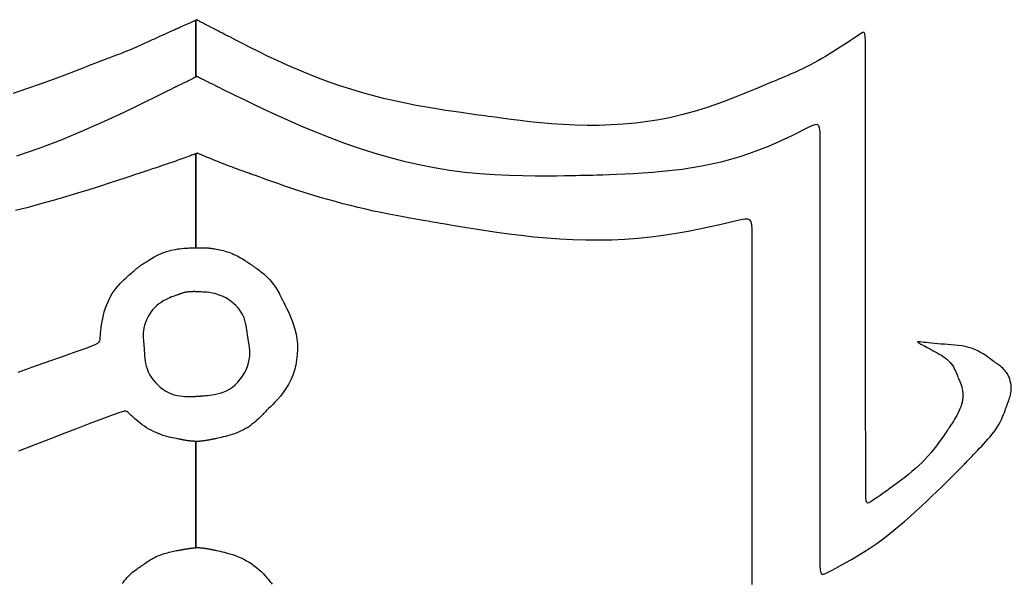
# Model space of a CAD drawing. Extents: x -29.1 to 43.7, y -24.8 to 28.6.
# Drawn here: x 17.97 to 43.73, y 0.52 to 15.16 of the extents above; entities that cross this region are included whole.
import ezdxf

# ---------------------------------------------------------------- set-up
doc = ezdxf.new("R2010")
doc.units = 0
doc.layers.add('LAYER 1', color=7, linetype='CONTINUOUS')

msp = doc.modelspace()

# ---------------------------------------------------------------- linework, layer by layer
at = {"layer": 'LAYER 1'}
for points in [[(17.894, 11.622), (18.496, 11.83), (19.067, 12.048), (19.602, 12.27), (20.092, 12.486), (20.532, 12.69), (20.914, 12.874), (21.232, 13.029), (21.482, 13.152), (21.671, 13.245), (21.809, 13.313), (21.903, 13.359), (21.963, 13.389), (21.998, 13.406), (22.016, 13.415), (22.027, 13.421), (22.039, 13.426), (22.052, 13.433), (22.068, 13.441), (22.085, 13.449), (22.104, 13.458), (22.123, 13.468), (22.144, 13.478), (22.165, 13.488), (22.186, 13.498), (22.207, 13.508), (22.228, 13.518), (22.249, 13.528), (22.27, 13.538), (22.291, 13.548), (22.312, 13.558), (22.333, 13.568), (22.353, 13.579), (22.374, 13.589), (22.394, 13.599), (22.413, 13.609), (22.432, 13.619), (22.449, 13.628), (22.464, 13.636), (22.477, 13.643), (22.488, 13.648), (22.497, 13.653), (22.503, 13.656), (22.508, 13.659), (22.511, 13.661), (22.513, 13.662), (22.515, 13.663), (22.515, 13.663), (22.516, 13.663), (22.517, 13.664), (22.517, 13.664), (22.518, 13.664), (22.519, 13.665), (22.52, 13.665), (22.521, 13.666), (22.522, 13.666), (22.524, 13.667), (22.525, 13.668), (22.526, 13.668), (22.527, 13.669), (22.528, 13.669), (22.529, 13.67), (22.53, 13.671), (22.532, 13.671), (22.533, 13.672), (22.534, 13.672), (22.535, 13.673), (22.536, 13.673), (22.537, 13.674), (22.538, 13.674), (22.539, 13.675), (22.54, 13.675), (22.541, 13.676), (22.541, 13.676), (22.542, 13.676), (22.542, 13.676), (22.542, 13.677), (22.543, 13.677), (22.543, 13.677), (22.543, 13.677), (22.543, 13.677), (22.543, 13.677), (22.543, 13.677), (22.543, 13.68), (22.543, 13.689), (22.543, 13.706), (22.543, 13.733), (22.543, 13.773), (22.543, 13.829), (22.543, 13.904), (22.543, 13.999), (22.543, 14.112), (22.543, 14.236), (22.543, 14.368), (22.543, 14.502), (22.543, 14.631), (22.543, 14.752), (22.543, 14.859), (22.543, 14.947), (22.543, 15.014), (22.543, 15.064), (22.543, 15.099), (22.543, 15.122), (22.543, 15.136), (22.543, 15.142), (22.543, 15.144), (22.543, 15.144), (22.543, 15.144), (22.543, 15.144), (22.543, 15.144), (22.542, 15.144), (22.542, 15.144), (22.542, 15.143), (22.542, 15.143), (22.541, 15.143), (22.54, 15.143), (22.54, 15.142), (22.539, 15.142), (22.538, 15.142), (22.537, 15.141), (22.536, 15.141), (22.535, 15.14), (22.533, 15.14), (22.532, 15.139), (22.531, 15.139), (22.53, 15.138), (22.529, 15.138), (22.528, 15.137), (22.527, 15.137), (22.525, 15.136), (22.524, 15.136), (22.523, 15.135), (22.522, 15.135), (22.521, 15.134), (22.52, 15.134), (22.519, 15.134), (22.518, 15.133), (22.517, 15.133), (22.516, 15.133), (22.516, 15.132), (22.515, 15.132), (22.514, 15.132), (22.513, 15.131), (22.51, 15.13), (22.506, 15.128), (22.501, 15.126), (22.494, 15.122), (22.484, 15.118), (22.472, 15.113), (22.457, 15.106), (22.441, 15.099), (22.424, 15.092), (22.405, 15.083), (22.385, 15.074), (22.364, 15.065), (22.344, 15.056), (22.323, 15.047), (22.302, 15.037), (22.281, 15.028), (22.26, 15.019), (22.239, 15.009), (22.219, 15), (22.198, 14.99), (22.177, 14.981), (22.156, 14.972), (22.136, 14.962), (22.116, 14.953), (22.096, 14.945), (22.078, 14.936), (22.062, 14.929), (22.047, 14.922), (22.034, 14.916), (22.024, 14.912), (22.015, 14.908), (22.007, 14.904), (21.998, 14.9), (21.987, 14.895), (21.972, 14.888), (21.952, 14.879), (21.926, 14.868), (21.893, 14.852), (21.851, 14.834), (21.802, 14.811), (21.746, 14.786), (21.686, 14.759), (21.621, 14.729), (21.553, 14.699), (21.484, 14.667), (21.413, 14.635), (21.342, 14.602), (21.271, 14.57), (21.2, 14.538), (21.129, 14.506), (21.058, 14.474), (20.986, 14.442), (20.915, 14.412), (20.843, 14.381), (20.771, 14.352), (20.7, 14.323), (20.63, 14.295), (20.563, 14.269), (20.5, 14.245), (20.443, 14.223), (20.391, 14.204), (20.347, 14.187), (20.311, 14.174), (20.28, 14.162), (20.247, 14.15), (20.205, 14.134), (20.149, 14.112), (20.07, 14.081), (19.963, 14.04), (19.82, 13.984), (19.636, 13.912), (19.407, 13.823), (19.138, 13.72), (18.835, 13.607), (18.503, 13.487), (18.146, 13.362), (17.77, 13.236)], [(17.927, 6.007), (18.405, 6.177), (18.825, 6.324), (19.179, 6.447), (19.459, 6.545), (19.672, 6.62), (19.826, 6.678), (19.932, 6.722), (19.999, 6.757), (20.036, 6.788), (20.052, 6.819), (20.057, 6.855), (20.061, 6.9), (20.064, 6.953), (20.07, 7.015), (20.076, 7.084), (20.085, 7.158), (20.096, 7.236), (20.109, 7.318), (20.125, 7.401), (20.144, 7.485), (20.166, 7.569), (20.192, 7.652), (20.221, 7.734), (20.254, 7.815), (20.29, 7.894), (20.33, 7.97), (20.374, 8.044), (20.422, 8.115), (20.473, 8.182), (20.526, 8.245), (20.58, 8.304), (20.633, 8.359), (20.683, 8.408), (20.731, 8.451), (20.773, 8.489), (20.808, 8.52), (20.836, 8.544), (20.858, 8.563), (20.874, 8.577), (20.885, 8.587), (20.893, 8.594), (20.899, 8.6), (20.904, 8.604), (20.909, 8.609), (20.916, 8.615), (20.923, 8.622), (20.932, 8.63), (20.941, 8.638), (20.951, 8.648), (20.962, 8.657), (20.973, 8.667), (20.985, 8.677), (20.997, 8.687), (21.009, 8.697), (21.021, 8.707), (21.033, 8.717), (21.045, 8.726), (21.058, 8.735), (21.07, 8.744), (21.083, 8.753), (21.095, 8.762), (21.108, 8.771), (21.12, 8.78), (21.132, 8.788), (21.143, 8.795), (21.154, 8.802), (21.164, 8.809), (21.172, 8.814), (21.179, 8.819), (21.185, 8.822), (21.19, 8.826), (21.195, 8.829), (21.202, 8.834), (21.211, 8.84), (21.223, 8.847), (21.238, 8.858), (21.259, 8.871), (21.285, 8.888), (21.316, 8.908), (21.351, 8.931), (21.391, 8.956), (21.435, 8.981), (21.481, 9.007), (21.53, 9.033), (21.58, 9.058), (21.632, 9.081), (21.685, 9.103), (21.739, 9.123), (21.793, 9.14), (21.849, 9.157), (21.904, 9.171), (21.96, 9.183), (22.017, 9.194), (22.073, 9.203), (22.129, 9.211), (22.184, 9.217), (22.237, 9.222), (22.287, 9.226), (22.334, 9.228), (22.376, 9.231), (22.412, 9.232), (22.443, 9.233), (22.466, 9.234), (22.484, 9.235), (22.497, 9.235), (22.506, 9.235), (22.511, 9.236), (22.514, 9.236), (22.515, 9.236), (22.516, 9.236), (22.517, 9.236), (22.517, 9.236), (22.518, 9.236), (22.519, 9.236), (22.52, 9.236), (22.521, 9.236), (22.522, 9.236), (22.524, 9.236), (22.525, 9.236), (22.526, 9.236), (22.527, 9.236), (22.528, 9.236), (22.529, 9.236), (22.531, 9.236), (22.532, 9.236), (22.533, 9.236), (22.534, 9.236), (22.535, 9.236), (22.536, 9.236), (22.537, 9.235), (22.538, 9.235), (22.539, 9.235), (22.54, 9.235), (22.541, 9.235), (22.541, 9.235), (22.542, 9.235), (22.542, 9.235), (22.542, 9.235), (22.543, 9.235), (22.543, 9.235), (22.543, 9.235), (22.543, 9.235), (22.543, 9.235), (22.543, 9.236), (22.543, 9.242), (22.543, 9.256), (22.543, 9.284), (22.543, 9.33), (22.543, 9.398), (22.543, 9.493), (22.543, 9.619), (22.543, 9.778), (22.543, 9.967), (22.543, 10.175), (22.543, 10.394), (22.543, 10.616), (22.543, 10.832), (22.543, 11.032), (22.543, 11.209), (22.543, 11.353), (22.543, 11.464), (22.543, 11.547), (22.543, 11.604), (22.543, 11.641), (22.543, 11.663), (22.543, 11.673), (22.543, 11.676), (22.543, 11.676), (22.543, 11.676), (22.543, 11.676), (22.543, 11.676), (22.542, 11.676), (22.542, 11.676), (22.542, 11.676), (22.542, 11.676), (22.541, 11.675), (22.54, 11.675), (22.54, 11.675), (22.539, 11.675), (22.538, 11.674), (22.537, 11.674), (22.536, 11.673), (22.535, 11.673), (22.533, 11.672), (22.532, 11.672), (22.531, 11.672), (22.53, 11.671), (22.529, 11.671), (22.528, 11.67), (22.527, 11.67), (22.525, 11.67), (22.524, 11.669), (22.523, 11.669), (22.522, 11.668), (22.521, 11.668), (22.52, 11.668), (22.519, 11.667), (22.518, 11.667), (22.517, 11.667), (22.516, 11.666), (22.516, 11.666), (22.515, 11.666), (22.513, 11.665), (22.509, 11.664), (22.503, 11.662), (22.493, 11.658), (22.479, 11.653), (22.46, 11.646), (22.435, 11.637), (22.404, 11.626), (22.368, 11.612), (22.327, 11.597), (22.282, 11.581), (22.233, 11.564), (22.183, 11.546), (22.13, 11.527), (22.077, 11.508), (22.024, 11.489), (21.971, 11.47), (21.917, 11.452), (21.864, 11.433), (21.81, 11.415), (21.757, 11.396), (21.703, 11.378), (21.65, 11.36), (21.596, 11.342), (21.543, 11.324), (21.492, 11.307), (21.442, 11.291), (21.396, 11.275), (21.353, 11.261), (21.315, 11.248), (21.283, 11.238), (21.256, 11.229), (21.233, 11.221), (21.207, 11.213), (21.174, 11.202), (21.129, 11.187), (21.064, 11.166), (20.976, 11.136), (20.857, 11.097), (20.704, 11.047), (20.513, 10.984), (20.29, 10.911), (20.038, 10.83), (19.762, 10.743), (19.467, 10.652), (19.158, 10.558), (18.838, 10.465), (18.512, 10.373), (18.185, 10.284), (17.856, 10.2)], [(37.001, 0.483), (37.001, 0.546), (37.001, 0.609), (37.001, 0.672), (37.001, 0.734), (37.001, 0.794), (37.001, 0.851), (37.001, 0.904), (37.001, 0.953), (37.001, 0.996), (37.002, 1.032), (37.002, 1.062), (37.002, 1.089), (37.002, 1.12), (37.002, 1.162), (37.002, 1.221), (37.002, 1.303), (37.002, 1.415), (37.002, 1.563), (37.002, 1.753), (37.002, 1.984), (37.003, 2.249), (37.003, 2.545), (37.003, 2.865), (37.003, 3.204), (37.003, 3.556), (37.004, 3.917), (37.004, 4.28), (37.004, 4.643), (37.004, 5.007), (37.004, 5.37), (37.004, 5.733), (37.004, 6.096), (37.004, 6.46), (37.004, 6.823), (37.004, 7.186), (37.004, 7.547), (37.004, 7.901), (37.005, 8.242), (37.005, 8.565), (37.005, 8.865), (37.005, 9.135), (37.005, 9.371), (37.005, 9.567), (37.004, 9.72), (36.997, 9.834), (36.979, 9.912), (36.946, 9.96), (36.892, 9.981), (36.814, 9.979), (36.705, 9.959), (36.56, 9.925), (36.378, 9.882), (36.16, 9.831), (35.911, 9.775), (35.636, 9.717), (35.34, 9.659), (35.027, 9.603), (34.702, 9.552), (34.37, 9.509), (34.034, 9.475), (33.697, 9.45), (33.359, 9.435), (33.021, 9.429), (32.682, 9.432), (32.343, 9.442), (32.004, 9.459), (31.667, 9.483), (31.331, 9.514), (30.999, 9.55), (30.677, 9.59), (30.369, 9.631), (30.08, 9.674), (29.814, 9.715), (29.577, 9.753), (29.373, 9.787), (29.206, 9.815), (29.076, 9.836), (28.975, 9.853), (28.894, 9.867), (28.826, 9.879), (28.763, 9.889), (28.697, 9.901), (28.62, 9.914), (28.524, 9.931), (28.405, 9.951), (28.265, 9.976), (28.108, 10.004), (27.936, 10.036), (27.753, 10.071), (27.561, 10.108), (27.364, 10.148), (27.164, 10.19), (26.965, 10.235), (26.766, 10.281), (26.567, 10.33), (26.369, 10.38), (26.171, 10.433), (25.974, 10.488), (25.778, 10.544), (25.582, 10.603), (25.388, 10.664), (25.197, 10.726), (25.012, 10.787), (24.836, 10.847), (24.672, 10.904), (24.522, 10.956), (24.39, 11.003), (24.277, 11.043), (24.187, 11.075), (24.118, 11.1), (24.066, 11.119), (24.026, 11.133), (23.996, 11.144), (23.972, 11.152), (23.95, 11.16), (23.925, 11.169), (23.896, 11.18), (23.859, 11.193), (23.818, 11.208), (23.771, 11.225), (23.72, 11.243), (23.666, 11.262), (23.611, 11.283), (23.553, 11.304), (23.496, 11.325), (23.438, 11.347), (23.381, 11.369), (23.323, 11.391), (23.266, 11.413), (23.208, 11.435), (23.151, 11.458), (23.094, 11.481), (23.037, 11.504), (22.98, 11.527), (22.924, 11.55), (22.871, 11.572), (22.82, 11.593), (22.773, 11.613), (22.73, 11.631), (22.693, 11.647), (22.662, 11.66), (22.637, 11.67), (22.618, 11.678), (22.605, 11.684), (22.596, 11.688), (22.59, 11.69), (22.587, 11.691), (22.586, 11.691), (22.585, 11.691), (22.585, 11.691), (22.584, 11.691), (22.584, 11.691), (22.583, 11.691), (22.582, 11.69), (22.582, 11.69), (22.581, 11.69), (22.58, 11.69), (22.579, 11.689), (22.579, 11.689), (22.578, 11.689), (22.577, 11.688), (22.576, 11.688), (22.575, 11.688), (22.575, 11.687), (22.574, 11.687), (22.573, 11.687), (22.572, 11.686), (22.572, 11.686), (22.571, 11.686), (22.57, 11.686), (22.569, 11.685), (22.569, 11.685), (22.568, 11.685), (22.568, 11.685), (22.568, 11.685), (22.567, 11.685), (22.567, 11.685), (22.567, 11.684), (22.567, 11.684), (22.566, 11.684), (22.566, 11.684), (22.566, 11.684), (22.565, 11.684), (22.564, 11.684), (22.564, 11.683), (22.563, 11.683), (22.562, 11.683), (22.561, 11.682), (22.56, 11.682), (22.559, 11.682), (22.558, 11.681), (22.557, 11.681), (22.556, 11.681), (22.555, 11.68), (22.554, 11.68), (22.553, 11.68), (22.552, 11.679), (22.551, 11.679), (22.55, 11.679), (22.549, 11.678), (22.548, 11.678), (22.547, 11.678), (22.546, 11.677), (22.545, 11.677), (22.545, 11.677), (22.544, 11.677), (22.544, 11.676), (22.543, 11.676), (22.543, 11.676), (22.543, 11.676), (22.543, 11.676), (22.543, 11.676), (22.543, 11.676), (22.543, 11.676), (22.543, 11.676), (22.543, 11.674), (22.543, 11.664), (22.543, 11.644), (22.543, 11.608), (22.543, 11.552), (22.543, 11.471), (22.543, 11.361), (22.543, 11.218), (22.543, 11.041), (22.543, 10.84), (22.543, 10.624), (22.543, 10.4), (22.543, 10.179), (22.543, 9.969), (22.543, 9.78), (22.543, 9.619), (22.543, 9.492), (22.543, 9.397), (22.543, 9.329), (22.543, 9.283), (22.543, 9.256), (22.543, 9.241), (22.543, 9.236), (22.543, 9.235), (22.543, 9.235), (22.543, 9.235), (22.543, 9.235), (22.543, 9.235), (22.543, 9.235), (22.543, 9.235), (22.544, 9.235), (22.544, 9.235), (22.544, 9.235), (22.545, 9.235), (22.546, 9.235), (22.546, 9.235), (22.547, 9.235), (22.548, 9.235), (22.549, 9.235), (22.55, 9.235), (22.551, 9.235), (22.552, 9.235), (22.553, 9.235), (22.554, 9.235), (22.555, 9.234), (22.556, 9.234), (22.557, 9.234), (22.558, 9.234), (22.559, 9.234), (22.56, 9.234), (22.561, 9.234), (22.562, 9.234), (22.563, 9.234), (22.564, 9.234), (22.565, 9.234), (22.565, 9.234), (22.566, 9.234), (22.566, 9.234), (22.567, 9.234), (22.568, 9.234), (22.57, 9.234), (22.572, 9.234), (22.576, 9.235), (22.58, 9.235), (22.587, 9.235), (22.595, 9.235), (22.604, 9.235), (22.615, 9.235), (22.627, 9.236), (22.639, 9.236), (22.652, 9.236), (22.666, 9.237), (22.68, 9.237), (22.694, 9.237), (22.708, 9.237), (22.722, 9.237), (22.736, 9.237), (22.75, 9.237), (22.764, 9.237), (22.778, 9.236), (22.791, 9.236), (22.805, 9.235), (22.819, 9.234), (22.832, 9.233), (22.845, 9.232), (22.857, 9.231), (22.868, 9.23), (22.878, 9.229), (22.886, 9.228), (22.893, 9.228), (22.898, 9.227), (22.904, 9.226), (22.91, 9.226), (22.918, 9.224), (22.928, 9.223), (22.942, 9.221), (22.96, 9.218), (22.983, 9.214), (23.012, 9.21), (23.046, 9.205), (23.083, 9.198), (23.124, 9.19), (23.168, 9.182), (23.213, 9.172), (23.26, 9.16), (23.306, 9.147), (23.353, 9.133), (23.399, 9.118), (23.445, 9.101), (23.49, 9.083), (23.535, 9.064), (23.579, 9.043), (23.622, 9.022), (23.665, 8.999), (23.707, 8.976), (23.748, 8.952), (23.787, 8.928), (23.823, 8.904), (23.857, 8.882), (23.888, 8.861), (23.915, 8.843), (23.937, 8.827), (23.955, 8.815), (23.969, 8.805), (23.981, 8.797), (23.992, 8.79), (24.002, 8.782), (24.014, 8.774), (24.028, 8.764), (24.046, 8.752), (24.069, 8.736), (24.096, 8.717), (24.127, 8.695), (24.162, 8.67), (24.199, 8.642), (24.238, 8.612), (24.277, 8.58), (24.317, 8.546), (24.357, 8.511), (24.395, 8.475), (24.432, 8.438), (24.469, 8.399), (24.504, 8.359), (24.538, 8.318), (24.57, 8.276), (24.601, 8.233), (24.63, 8.189), (24.658, 8.145), (24.684, 8.101), (24.708, 8.057), (24.73, 8.016), (24.749, 7.977), (24.766, 7.942), (24.781, 7.911), (24.793, 7.886), (24.803, 7.865), (24.811, 7.847), (24.82, 7.83), (24.829, 7.811), (24.84, 7.788), (24.855, 7.758), (24.875, 7.719), (24.9, 7.668), (24.932, 7.604), (24.969, 7.527), (25.008, 7.439), (25.048, 7.34), (25.087, 7.232), (25.122, 7.116), (25.152, 6.994), (25.174, 6.866), (25.186, 6.733), (25.189, 6.598), (25.182, 6.461), (25.165, 6.324), (25.14, 6.188), (25.105, 6.054), (25.062, 5.925), (25.011, 5.801), (24.951, 5.684), (24.885, 5.574), (24.814, 5.473), (24.742, 5.379), (24.67, 5.295), (24.602, 5.22), (24.538, 5.155), (24.482, 5.1), (24.437, 5.055), (24.401, 5.021), (24.373, 4.994), (24.352, 4.973), (24.335, 4.956), (24.319, 4.94), (24.304, 4.925), (24.287, 4.907), (24.266, 4.885), (24.24, 4.858), (24.208, 4.826), (24.173, 4.792), (24.134, 4.755), (24.091, 4.716), (24.045, 4.677), (23.996, 4.639), (23.946, 4.602), (23.893, 4.567), (23.839, 4.535), (23.784, 4.505), (23.727, 4.477), (23.67, 4.451), (23.611, 4.426), (23.552, 4.404), (23.492, 4.384), (23.432, 4.365), (23.372, 4.348), (23.314, 4.333), (23.259, 4.319), (23.207, 4.307), (23.16, 4.296), (23.117, 4.287), (23.082, 4.28), (23.053, 4.274), (23.031, 4.269), (23.015, 4.266), (23.002, 4.264), (22.993, 4.262), (22.986, 4.26), (22.979, 4.259), (22.972, 4.257), (22.963, 4.255), (22.953, 4.253), (22.94, 4.251), (22.927, 4.248), (22.912, 4.245), (22.896, 4.242), (22.88, 4.239), (22.863, 4.236), (22.846, 4.233), (22.829, 4.23), (22.812, 4.227), (22.795, 4.224), (22.778, 4.222), (22.761, 4.219), (22.744, 4.217), (22.727, 4.215), (22.71, 4.212), (22.693, 4.211), (22.676, 4.209), (22.66, 4.207), (22.645, 4.206), (22.631, 4.204), (22.618, 4.203), (22.607, 4.202), (22.598, 4.201), (22.59, 4.201), (22.585, 4.2), (22.581, 4.2), (22.578, 4.2), (22.577, 4.2), (22.576, 4.2), (22.575, 4.2), (22.575, 4.2), (22.575, 4.2), (22.575, 4.2), (22.574, 4.2), (22.574, 4.2), (22.574, 4.2), (22.573, 4.2), (22.573, 4.2), (22.573, 4.2), (22.572, 4.2), (22.572, 4.2), (22.572, 4.2), (22.571, 4.2), (22.571, 4.2), (22.571, 4.2), (22.57, 4.2), (22.57, 4.2), (22.57, 4.2), (22.569, 4.2), (22.569, 4.2), (22.569, 4.2), (22.568, 4.2), (22.568, 4.2), (22.568, 4.2), (22.568, 4.2), (22.567, 4.2), (22.567, 4.2), (22.567, 4.2), (22.567, 4.2), (22.567, 4.2), (22.567, 4.2), (22.566, 4.2), (22.566, 4.2), (22.566, 4.2), (22.565, 4.2), (22.564, 4.2), (22.564, 4.2), (22.563, 4.201), (22.562, 4.201), (22.561, 4.201), (22.56, 4.201), (22.559, 4.201), (22.558, 4.201), (22.557, 4.201), (22.556, 4.201), (22.555, 4.201), (22.554, 4.201), (22.553, 4.201), (22.552, 4.201), (22.551, 4.201), (22.55, 4.202), (22.549, 4.202), (22.548, 4.202), (22.547, 4.202), (22.546, 4.202), (22.545, 4.202), (22.545, 4.202), (22.544, 4.202), (22.544, 4.202), (22.543, 4.202), (22.543, 4.202), (22.543, 4.202), (22.543, 4.202), (22.543, 4.202), (22.543, 4.202), (22.543, 4.202), (22.543, 4.202), (22.543, 4.199), (22.543, 4.189), (22.543, 4.165), (22.543, 4.124), (22.543, 4.059), (22.543, 3.967), (22.543, 3.842), (22.543, 3.678), (22.543, 3.478), (22.543, 3.25), (22.543, 3.005), (22.543, 2.753), (22.543, 2.503), (22.543, 2.266), (22.543, 2.052), (22.543, 1.872), (22.543, 1.73), (22.543, 1.624), (22.543, 1.547), (22.543, 1.496), (22.543, 1.465), (22.543, 1.45), (22.543, 1.444), (22.543, 1.443), (22.543, 1.443), (22.543, 1.443), (22.543, 1.443), (22.543, 1.443), (22.543, 1.443), (22.543, 1.443), (22.544, 1.443), (22.544, 1.443), (22.544, 1.443), (22.545, 1.443), (22.546, 1.444), (22.547, 1.444), (22.547, 1.444), (22.548, 1.444), (22.549, 1.444), (22.55, 1.444), (22.551, 1.444), (22.552, 1.444), (22.553, 1.445), (22.554, 1.445), (22.555, 1.445), (22.556, 1.445), (22.557, 1.445), (22.558, 1.445), (22.559, 1.445), (22.56, 1.445), (22.561, 1.445), (22.562, 1.446), (22.563, 1.446), (22.564, 1.446), (22.565, 1.446), (22.565, 1.446), (22.566, 1.446), (22.566, 1.446), (22.567, 1.446), (22.567, 1.446), (22.567, 1.446), (22.567, 1.446), (22.567, 1.446), (22.567, 1.446), (22.568, 1.446), (22.568, 1.446), (22.568, 1.446), (22.568, 1.446), (22.569, 1.446), (22.569, 1.446), (22.569, 1.446), (22.57, 1.447), (22.57, 1.447), (22.57, 1.447), (22.571, 1.447), (22.571, 1.447), (22.571, 1.447), (22.572, 1.447), (22.572, 1.447), (22.573, 1.447), (22.573, 1.447), (22.573, 1.447), (22.574, 1.447), (22.574, 1.447), (22.575, 1.447), (22.575, 1.447), (22.575, 1.447), (22.576, 1.447), (22.576, 1.447), (22.576, 1.447), (22.576, 1.447), (22.577, 1.447), (22.578, 1.447), (22.581, 1.447), (22.584, 1.447), (22.589, 1.446), (22.595, 1.446), (22.604, 1.446), (22.614, 1.445), (22.626, 1.444), (22.64, 1.443), (22.655, 1.442), (22.671, 1.441), (22.687, 1.44), (22.704, 1.438), (22.721, 1.436), (22.738, 1.434), (22.755, 1.432), (22.772, 1.43), (22.789, 1.427), (22.806, 1.424), (22.823, 1.422), (22.839, 1.419), (22.856, 1.416), (22.873, 1.412), (22.89, 1.409), (22.905, 1.406), (22.921, 1.403), (22.935, 1.4), (22.948, 1.398), (22.959, 1.395), (22.968, 1.393), (22.976, 1.392), (22.983, 1.39), (22.991, 1.389), (23, 1.387), (23.013, 1.384), (23.031, 1.38), (23.055, 1.375), (23.086, 1.369), (23.127, 1.36), (23.176, 1.35), (23.232, 1.337), (23.294, 1.322), (23.36, 1.304), (23.43, 1.284), (23.502, 1.262), (23.576, 1.236), (23.649, 1.207), (23.721, 1.176), (23.792, 1.141), (23.862, 1.104), (23.93, 1.063), (23.997, 1.02), (24.061, 0.974), (24.123, 0.926), (24.183, 0.875), (24.24, 0.822), (24.294, 0.768), (24.344, 0.714), (24.391, 0.662), (24.432, 0.613), (24.469, 0.568), (24.501, 0.529), (24.527, 0.496)], [(20.632, 0.508), (20.662, 0.549), (20.693, 0.588), (20.725, 0.627), (20.757, 0.665), (20.791, 0.702), (20.826, 0.737), (20.862, 0.771), (20.899, 0.803), (20.936, 0.833), (20.973, 0.861), (21.008, 0.886), (21.041, 0.908), (21.071, 0.928), (21.096, 0.945), (21.118, 0.959), (21.134, 0.97), (21.147, 0.978), (21.158, 0.985), (21.168, 0.992), (21.178, 0.999), (21.19, 1.007), (21.203, 1.017), (21.22, 1.029), (21.242, 1.044), (21.267, 1.062), (21.295, 1.082), (21.327, 1.103), (21.361, 1.125), (21.397, 1.147), (21.435, 1.168), (21.474, 1.189), (21.513, 1.209), (21.554, 1.227), (21.595, 1.243), (21.636, 1.259), (21.678, 1.273), (21.721, 1.287), (21.763, 1.299), (21.806, 1.311), (21.849, 1.322), (21.892, 1.332), (21.933, 1.342), (21.973, 1.35), (22.011, 1.358), (22.046, 1.365), (22.077, 1.371), (22.103, 1.376), (22.125, 1.38), (22.142, 1.383), (22.155, 1.386), (22.165, 1.388), (22.172, 1.389), (22.178, 1.39), (22.183, 1.391), (22.189, 1.392), (22.195, 1.393), (22.203, 1.395), (22.213, 1.396), (22.223, 1.398), (22.235, 1.401), (22.247, 1.403), (22.26, 1.405), (22.274, 1.407), (22.287, 1.41), (22.301, 1.412), (22.315, 1.414), (22.329, 1.416), (22.342, 1.418), (22.356, 1.42), (22.37, 1.422), (22.384, 1.424), (22.397, 1.426), (22.411, 1.428), (22.425, 1.429), (22.438, 1.431), (22.451, 1.432), (22.463, 1.434), (22.474, 1.435), (22.483, 1.436), (22.492, 1.437), (22.499, 1.438), (22.504, 1.438), (22.508, 1.439), (22.511, 1.439), (22.513, 1.439), (22.514, 1.439), (22.515, 1.439), (22.516, 1.439), (22.516, 1.44), (22.517, 1.44), (22.518, 1.44), (22.519, 1.44), (22.519, 1.44), (22.521, 1.44), (22.522, 1.44), (22.523, 1.441), (22.524, 1.441), (22.525, 1.441), (22.526, 1.441), (22.527, 1.441), (22.528, 1.441), (22.53, 1.441), (22.531, 1.442), (22.532, 1.442), (22.533, 1.442), (22.534, 1.442), (22.535, 1.442), (22.536, 1.442), (22.537, 1.442), (22.538, 1.443), (22.539, 1.443), (22.54, 1.443), (22.541, 1.443), (22.541, 1.443), (22.542, 1.443), (22.542, 1.443), (22.542, 1.443), (22.543, 1.443), (22.543, 1.443), (22.543, 1.443), (22.543, 1.443), (22.543, 1.443), (22.543, 1.445), (22.543, 1.452), (22.543, 1.471), (22.543, 1.506), (22.543, 1.562), (22.543, 1.643), (22.543, 1.755), (22.543, 1.903), (22.543, 2.089), (22.543, 2.305), (22.543, 2.543), (22.543, 2.791), (22.543, 3.041), (22.543, 3.282), (22.543, 3.505), (22.543, 3.699), (22.543, 3.857), (22.543, 3.977), (22.543, 4.066), (22.543, 4.128), (22.543, 4.167), (22.543, 4.19), (22.543, 4.2), (22.543, 4.202), (22.543, 4.202), (22.543, 4.202), (22.543, 4.202), (22.543, 4.202), (22.542, 4.202), (22.542, 4.202), (22.542, 4.202), (22.542, 4.203), (22.541, 4.203), (22.54, 4.203), (22.54, 4.203), (22.539, 4.203), (22.538, 4.203), (22.537, 4.203), (22.536, 4.203), (22.534, 4.203), (22.533, 4.203), (22.532, 4.203), (22.531, 4.203), (22.53, 4.204), (22.529, 4.204), (22.528, 4.204), (22.526, 4.204), (22.525, 4.204), (22.524, 4.204), (22.523, 4.204), (22.522, 4.204), (22.521, 4.204), (22.52, 4.205), (22.519, 4.205), (22.518, 4.205), (22.517, 4.205), (22.516, 4.205), (22.516, 4.205), (22.515, 4.205), (22.514, 4.205), (22.513, 4.205), (22.512, 4.205), (22.509, 4.205), (22.505, 4.206), (22.5, 4.206), (22.494, 4.206), (22.485, 4.207), (22.476, 4.207), (22.465, 4.208), (22.453, 4.209), (22.441, 4.21), (22.428, 4.211), (22.414, 4.212), (22.4, 4.213), (22.386, 4.215), (22.373, 4.216), (22.359, 4.218), (22.345, 4.22), (22.332, 4.222), (22.318, 4.224), (22.304, 4.226), (22.291, 4.228), (22.277, 4.231), (22.263, 4.233), (22.25, 4.235), (22.238, 4.238), (22.226, 4.24), (22.215, 4.242), (22.205, 4.244), (22.197, 4.245), (22.19, 4.247), (22.184, 4.248), (22.179, 4.249), (22.171, 4.25), (22.162, 4.252), (22.148, 4.255), (22.13, 4.258), (22.106, 4.263), (22.075, 4.269), (22.036, 4.276), (21.99, 4.285), (21.939, 4.296), (21.883, 4.309), (21.823, 4.324), (21.761, 4.341), (21.698, 4.36), (21.634, 4.382), (21.57, 4.406), (21.508, 4.432), (21.446, 4.461), (21.385, 4.492), (21.325, 4.525), (21.266, 4.56), (21.209, 4.597), (21.153, 4.636), (21.098, 4.677), (21.046, 4.719), (20.995, 4.76), (20.948, 4.801), (20.904, 4.841), (20.865, 4.878), (20.83, 4.911), (20.8, 4.94), (20.775, 4.964), (20.753, 4.981), (20.725, 4.99), (20.686, 4.988), (20.627, 4.975), (20.541, 4.947), (20.422, 4.904), (20.261, 4.844), (20.052, 4.765), (19.792, 4.666), (19.486, 4.55), (19.141, 4.418), (18.765, 4.273), (18.362, 4.116), (17.94, 3.95)]]:
    msp.add_lwpolyline(points, dxfattribs=at)
for points in [[(22.569, 13.69), (22.569, 13.691), (22.569, 13.691), (22.569, 13.691), (22.57, 13.691), (22.57, 13.691), (22.57, 13.691), (22.57, 13.691), (22.57, 13.691), (22.571, 13.691), (22.571, 13.691), (22.571, 13.691), (22.571, 13.692), (22.571, 13.692), (22.571, 13.692), (22.572, 13.692), (22.572, 13.692), (22.572, 13.692), (22.572, 13.692), (22.573, 13.692), (22.574, 13.691), (22.576, 13.69), (22.58, 13.688), (22.585, 13.685), (22.593, 13.681), (22.602, 13.676), (22.614, 13.67), (22.628, 13.663), (22.644, 13.655), (22.661, 13.646), (22.68, 13.636), (22.7, 13.626), (22.72, 13.616), (22.741, 13.605), (22.761, 13.595), (22.782, 13.584), (22.803, 13.574), (22.824, 13.563), (22.845, 13.553), (22.865, 13.543), (22.886, 13.532), (22.907, 13.522), (22.928, 13.512), (22.949, 13.501), (22.969, 13.491), (22.988, 13.482), (23.006, 13.473), (23.023, 13.465), (23.038, 13.457), (23.051, 13.451), (23.062, 13.445), (23.073, 13.44), (23.088, 13.433), (23.114, 13.42), (23.156, 13.399), (23.22, 13.368), (23.311, 13.323), (23.434, 13.263), (23.596, 13.183), (23.799, 13.084), (24.04, 12.967), (24.315, 12.836), (24.619, 12.695), (24.947, 12.547), (25.294, 12.395), (25.656, 12.244), (26.028, 12.097), (26.405, 11.956), (26.787, 11.824), (27.172, 11.702), (27.561, 11.589), (27.952, 11.487), (28.346, 11.397), (28.741, 11.319), (29.138, 11.254), (29.535, 11.202), (29.93, 11.163), (30.316, 11.136), (30.688, 11.119), (31.04, 11.109), (31.366, 11.105), (31.659, 11.105), (31.915, 11.107), (32.126, 11.11), (32.293, 11.113), (32.423, 11.115), (32.526, 11.117), (32.613, 11.118), (32.691, 11.12), (32.772, 11.122), (32.864, 11.124), (32.977, 11.127), (33.119, 11.131), (33.288, 11.136), (33.48, 11.143), (33.692, 11.152), (33.921, 11.164), (34.162, 11.179), (34.411, 11.198), (34.666, 11.221), (34.923, 11.248), (35.18, 11.281), (35.436, 11.319), (35.691, 11.363), (35.946, 11.414), (36.198, 11.471), (36.448, 11.536), (36.695, 11.608), (36.939, 11.689), (37.177, 11.777), (37.408, 11.869), (37.629, 11.964), (37.835, 12.057), (38.025, 12.147), (38.196, 12.23), (38.345, 12.304), (38.468, 12.367), (38.565, 12.414), (38.638, 12.441), (38.69, 12.443), (38.726, 12.414), (38.748, 12.349), (38.759, 12.243), (38.763, 12.09), (38.764, 11.886), (38.764, 11.626), (38.764, 11.314), (38.764, 10.959), (38.764, 10.565), (38.764, 10.141), (38.764, 9.694), (38.764, 9.23), (38.764, 8.757), (38.763, 8.28), (38.763, 7.803), (38.763, 7.327), (38.763, 6.85), (38.763, 6.374), (38.762, 5.897), (38.762, 5.42), (38.762, 4.944), (38.762, 4.467), (38.762, 3.994), (38.762, 3.529), (38.762, 3.081), (38.762, 2.656), (38.762, 2.262), (38.762, 1.905), (38.762, 1.591), (38.762, 1.329), (38.762, 1.123), (38.766, 0.968), (38.774, 0.859), (38.79, 0.79), (38.816, 0.756), (38.854, 0.751), (38.908, 0.769), (38.979, 0.804), (39.069, 0.852), (39.178, 0.91), (39.302, 0.978), (39.439, 1.054), (39.586, 1.138), (39.74, 1.23), (39.898, 1.327), (40.058, 1.43), (40.216, 1.538), (40.371, 1.65), (40.525, 1.766), (40.675, 1.885), (40.824, 2.007), (40.971, 2.132), (41.116, 2.259), (41.259, 2.388), (41.4, 2.518), (41.54, 2.649), (41.675, 2.778), (41.806, 2.903), (41.928, 3.023), (42.042, 3.134), (42.145, 3.236), (42.235, 3.326), (42.311, 3.402), (42.371, 3.462), (42.418, 3.508), (42.453, 3.544), (42.481, 3.572), (42.503, 3.594), (42.523, 3.615), (42.542, 3.635), (42.565, 3.659), (42.593, 3.689), (42.626, 3.725), (42.665, 3.766), (42.709, 3.812), (42.756, 3.862), (42.806, 3.915), (42.859, 3.97), (42.913, 4.027), (42.968, 4.084), (43.023, 4.142), (43.078, 4.2), (43.132, 4.259), (43.185, 4.319), (43.236, 4.38), (43.285, 4.442), (43.331, 4.506), (43.374, 4.571), (43.413, 4.639), (43.449, 4.706), (43.481, 4.773), (43.51, 4.838), (43.535, 4.899), (43.557, 4.955), (43.576, 5.005), (43.591, 5.048), (43.603, 5.082), (43.613, 5.109), (43.62, 5.129), (43.626, 5.146), (43.632, 5.161), (43.637, 5.175), (43.643, 5.191), (43.65, 5.21), (43.659, 5.233), (43.67, 5.262), (43.681, 5.295), (43.693, 5.332), (43.705, 5.373), (43.716, 5.417), (43.724, 5.464), (43.731, 5.513), (43.734, 5.563), (43.734, 5.615), (43.73, 5.667), (43.723, 5.719), (43.712, 5.77), (43.698, 5.821), (43.681, 5.869), (43.66, 5.916), (43.635, 5.96), (43.607, 6.001), (43.577, 6.039), (43.546, 6.073), (43.514, 6.104), (43.483, 6.132), (43.454, 6.156), (43.427, 6.177), (43.404, 6.194), (43.385, 6.208), (43.37, 6.219), (43.356, 6.229), (43.343, 6.239), (43.329, 6.249), (43.312, 6.262), (43.29, 6.279), (43.262, 6.3), (43.227, 6.327), (43.183, 6.36), (43.132, 6.396), (43.074, 6.436), (43.009, 6.477), (42.94, 6.517), (42.866, 6.556), (42.787, 6.591), (42.706, 6.622), (42.622, 6.647), (42.536, 6.667), (42.448, 6.683), (42.359, 6.695), (42.269, 6.705), (42.179, 6.713), (42.088, 6.72), (41.999, 6.727), (41.91, 6.734), (41.824, 6.741), (41.74, 6.749), (41.662, 6.757), (41.588, 6.764), (41.521, 6.771), (41.462, 6.777), (41.412, 6.782), (41.371, 6.787), (41.34, 6.79), (41.319, 6.791), (41.307, 6.791), (41.303, 6.788), (41.306, 6.784), (41.317, 6.776), (41.335, 6.765), (41.359, 6.751), (41.389, 6.734), (41.423, 6.715), (41.462, 6.692), (41.506, 6.668), (41.552, 6.642), (41.601, 6.615), (41.652, 6.588), (41.705, 6.56), (41.759, 6.532), (41.813, 6.503), (41.867, 6.474), (41.92, 6.443), (41.971, 6.411), (42.02, 6.377), (42.066, 6.34), (42.109, 6.301), (42.148, 6.258), (42.183, 6.213), (42.214, 6.167), (42.241, 6.121), (42.264, 6.076), (42.285, 6.034), (42.302, 5.996), (42.316, 5.963), (42.327, 5.936), (42.336, 5.914), (42.343, 5.897), (42.349, 5.882), (42.355, 5.868), (42.361, 5.853), (42.369, 5.836), (42.377, 5.815), (42.389, 5.789), (42.402, 5.756), (42.418, 5.717), (42.433, 5.673), (42.448, 5.625), (42.462, 5.573), (42.473, 5.518), (42.48, 5.461), (42.482, 5.403), (42.479, 5.343), (42.471, 5.284), (42.458, 5.224), (42.442, 5.164), (42.422, 5.105), (42.399, 5.046), (42.374, 4.989), (42.347, 4.933), (42.319, 4.879), (42.29, 4.827), (42.262, 4.778), (42.234, 4.731), (42.208, 4.689), (42.183, 4.65), (42.161, 4.616), (42.141, 4.587), (42.126, 4.564), (42.113, 4.545), (42.102, 4.528), (42.091, 4.512), (42.079, 4.494), (42.064, 4.473), (42.045, 4.445), (42.02, 4.41), (41.989, 4.364), (41.95, 4.308), (41.903, 4.242), (41.849, 4.168), (41.79, 4.088), (41.724, 4.003), (41.654, 3.916), (41.579, 3.829), (41.5, 3.742), (41.418, 3.657), (41.333, 3.575), (41.246, 3.496), (41.156, 3.419), (41.065, 3.343), (40.971, 3.269), (40.877, 3.197), (40.782, 3.126), (40.687, 3.056), (40.592, 2.988), (40.499, 2.923), (40.41, 2.86), (40.326, 2.802), (40.249, 2.749), (40.179, 2.701), (40.119, 2.66), (40.069, 2.627), (40.031, 2.604), (40.002, 2.598), (39.981, 2.615), (39.968, 2.661), (39.96, 2.743), (39.956, 2.868), (39.954, 3.04), (39.954, 3.267), (39.953, 3.552), (39.953, 3.888), (39.953, 4.269), (39.952, 4.687), (39.952, 5.136), (39.952, 5.607), (39.951, 6.094), (39.951, 6.589), (39.951, 7.086), (39.951, 7.583), (39.951, 8.08), (39.951, 8.576), (39.951, 9.073), (39.951, 9.57), (39.951, 10.067), (39.951, 10.564), (39.951, 11.06), (39.951, 11.553), (39.951, 12.033), (39.951, 12.495), (39.951, 12.931), (39.951, 13.334), (39.951, 13.696), (39.95, 14.011), (39.95, 14.27), (39.95, 14.473), (39.947, 14.623), (39.942, 14.728), (39.932, 14.794), (39.916, 14.827), (39.893, 14.834), (39.862, 14.821), (39.82, 14.794), (39.768, 14.759), (39.705, 14.717), (39.634, 14.67), (39.556, 14.618), (39.472, 14.563), (39.383, 14.505), (39.29, 14.445), (39.196, 14.385), (39.101, 14.325), (39.005, 14.266), (38.908, 14.208), (38.811, 14.151), (38.713, 14.095), (38.614, 14.041), (38.515, 13.988), (38.415, 13.936), (38.314, 13.886), (38.214, 13.838), (38.114, 13.793), (38.018, 13.75), (37.927, 13.711), (37.842, 13.675), (37.766, 13.643), (37.699, 13.615), (37.643, 13.593), (37.598, 13.574), (37.559, 13.558), (37.52, 13.542), (37.475, 13.523), (37.419, 13.5), (37.345, 13.469), (37.249, 13.428), (37.124, 13.375), (36.967, 13.309), (36.778, 13.231), (36.562, 13.144), (36.322, 13.052), (36.062, 12.958), (35.786, 12.865), (35.497, 12.776), (35.199, 12.694), (34.896, 12.622), (34.589, 12.562), (34.279, 12.513), (33.968, 12.474), (33.654, 12.445), (33.34, 12.425), (33.025, 12.415), (32.711, 12.414), (32.399, 12.421), (32.09, 12.436), (31.788, 12.456), (31.498, 12.481), (31.225, 12.509), (30.972, 12.538), (30.743, 12.567), (30.544, 12.593), (30.377, 12.616), (30.245, 12.634), (30.141, 12.648), (30.054, 12.66), (29.978, 12.671), (29.903, 12.681), (29.82, 12.693), (29.72, 12.707), (29.596, 12.724), (29.44, 12.746), (29.252, 12.773), (29.036, 12.805), (28.799, 12.843), (28.543, 12.886), (28.273, 12.935), (27.993, 12.989), (27.708, 13.05), (27.422, 13.117), (27.136, 13.19), (26.852, 13.269), (26.57, 13.354), (26.289, 13.445), (26.01, 13.541), (25.734, 13.643), (25.459, 13.751), (25.187, 13.863), (24.92, 13.98), (24.659, 14.099), (24.409, 14.217), (24.174, 14.331), (23.956, 14.439), (23.759, 14.539), (23.587, 14.628), (23.442, 14.703), (23.328, 14.762), (23.241, 14.807), (23.177, 14.84), (23.132, 14.864), (23.102, 14.879), (23.083, 14.889), (23.071, 14.896), (23.061, 14.901), (23.05, 14.906), (23.037, 14.913), (23.021, 14.921), (23.004, 14.93), (22.986, 14.94), (22.966, 14.95), (22.946, 14.96), (22.926, 14.971), (22.905, 14.981), (22.884, 14.992), (22.863, 15.002), (22.842, 15.013), (22.821, 15.024), (22.8, 15.034), (22.779, 15.045), (22.759, 15.056), (22.738, 15.067), (22.717, 15.078), (22.697, 15.089), (22.678, 15.099), (22.659, 15.109), (22.642, 15.119), (22.626, 15.127), (22.612, 15.135), (22.601, 15.141), (22.592, 15.146), (22.585, 15.15), (22.58, 15.153), (22.576, 15.155), (22.574, 15.156), (22.572, 15.157), (22.572, 15.157), (22.572, 15.157), (22.572, 15.157), (22.572, 15.157), (22.571, 15.157), (22.571, 15.157), (22.571, 15.157), (22.571, 15.157), (22.571, 15.157), (22.571, 15.157), (22.57, 15.157), (22.57, 15.156), (22.57, 15.156), (22.57, 15.156), (22.569, 15.156), (22.569, 15.156), (22.569, 15.156), (22.569, 15.156), (22.569, 15.156), (22.568, 15.156), (22.568, 15.156), (22.568, 15.156), (22.568, 15.155), (22.568, 15.155), (22.568, 15.155), (22.567, 15.155), (22.567, 15.155), (22.567, 15.155), (22.567, 15.155), (22.567, 15.155), (22.567, 15.155), (22.567, 15.155), (22.567, 15.155), (22.566, 15.155), (22.566, 15.154), (22.565, 15.154), (22.565, 15.154), (22.564, 15.154), (22.563, 15.153), (22.562, 15.153), (22.561, 15.153), (22.56, 15.152), (22.56, 15.152), (22.558, 15.151), (22.557, 15.151), (22.556, 15.15), (22.555, 15.15), (22.554, 15.15), (22.553, 15.149), (22.552, 15.149), (22.551, 15.148), (22.551, 15.148), (22.55, 15.147), (22.549, 15.147), (22.548, 15.146), (22.547, 15.146), (22.546, 15.145), (22.545, 15.145), (22.545, 15.145), (22.544, 15.145), (22.544, 15.144), (22.543, 15.144), (22.543, 15.144), (22.543, 15.144), (22.543, 15.144), (22.543, 15.144), (22.543, 15.144), (22.543, 15.144), (22.543, 15.144), (22.543, 15.142), (22.543, 15.137), (22.543, 15.126), (22.543, 15.105), (22.543, 15.073), (22.543, 15.027), (22.543, 14.964), (22.543, 14.882), (22.543, 14.78), (22.543, 14.663), (22.543, 14.535), (22.543, 14.403), (22.543, 14.271), (22.543, 14.145), (22.543, 14.029), (22.543, 13.929), (22.543, 13.849), (22.543, 13.788), (22.543, 13.743), (22.543, 13.713), (22.543, 13.693), (22.543, 13.682), (22.543, 13.678), (22.543, 13.677), (22.543, 13.677), (22.543, 13.677), (22.543, 13.677), (22.543, 13.677), (22.543, 13.677), (22.543, 13.677), (22.543, 13.677), (22.544, 13.677), (22.544, 13.678), (22.545, 13.678), (22.545, 13.678), (22.546, 13.679), (22.547, 13.679), (22.548, 13.679), (22.549, 13.68), (22.55, 13.68), (22.551, 13.681), (22.552, 13.681), (22.553, 13.682), (22.554, 13.683), (22.555, 13.683), (22.556, 13.684), (22.557, 13.684), (22.558, 13.685), (22.559, 13.685), (22.56, 13.686), (22.561, 13.686), (22.562, 13.687), (22.562, 13.687), (22.563, 13.688), (22.564, 13.688), (22.565, 13.688), (22.565, 13.689), (22.566, 13.689), (22.566, 13.689), (22.567, 13.689), (22.567, 13.689), (22.567, 13.69), (22.567, 13.69), (22.567, 13.69), (22.567, 13.69), (22.567, 13.69), (22.567, 13.69), (22.568, 13.69), (22.568, 13.69), (22.568, 13.69), (22.568, 13.69), (22.568, 13.69), (22.568, 13.69)], [(22.524, 5.373), (22.525, 5.373), (22.526, 5.373), (22.527, 5.373), (22.528, 5.373), (22.529, 5.373), (22.531, 5.374), (22.532, 5.374), (22.533, 5.374), (22.534, 5.374), (22.535, 5.374), (22.536, 5.374), (22.537, 5.374), (22.538, 5.374), (22.539, 5.374), (22.54, 5.375), (22.54, 5.375), (22.541, 5.375), (22.542, 5.375), (22.542, 5.375), (22.542, 5.375), (22.543, 5.375), (22.543, 5.375), (22.543, 5.375), (22.543, 5.375), (22.544, 5.375), (22.544, 5.375), (22.545, 5.375), (22.545, 5.375), (22.546, 5.375), (22.547, 5.375), (22.548, 5.375), (22.548, 5.375), (22.549, 5.375), (22.55, 5.376), (22.551, 5.376), (22.552, 5.376), (22.553, 5.376), (22.554, 5.376), (22.555, 5.376), (22.556, 5.376), (22.557, 5.376), (22.558, 5.376), (22.559, 5.376), (22.56, 5.376), (22.561, 5.377), (22.562, 5.377), (22.563, 5.377), (22.563, 5.377), (22.564, 5.377), (22.565, 5.377), (22.565, 5.377), (22.566, 5.377), (22.566, 5.377), (22.567, 5.377), (22.567, 5.377), (22.568, 5.377), (22.569, 5.377), (22.57, 5.377), (22.572, 5.377), (22.574, 5.377), (22.576, 5.377), (22.58, 5.377), (22.583, 5.378), (22.587, 5.378), (22.591, 5.378), (22.595, 5.378), (22.6, 5.378), (22.605, 5.378), (22.609, 5.379), (22.614, 5.379), (22.619, 5.379), (22.623, 5.379), (22.628, 5.379), (22.633, 5.379), (22.637, 5.38), (22.642, 5.38), (22.647, 5.38), (22.651, 5.381), (22.656, 5.381), (22.66, 5.382), (22.665, 5.383), (22.669, 5.383), (22.673, 5.384), (22.676, 5.384), (22.679, 5.385), (22.682, 5.385), (22.684, 5.386), (22.688, 5.386), (22.693, 5.387), (22.702, 5.387), (22.716, 5.388), (22.736, 5.39), (22.763, 5.392), (22.799, 5.395), (22.844, 5.398), (22.899, 5.403), (22.961, 5.41), (23.029, 5.421), (23.103, 5.436), (23.18, 5.457), (23.259, 5.484), (23.338, 5.52), (23.417, 5.563), (23.494, 5.616), (23.567, 5.677), (23.636, 5.746), (23.701, 5.82), (23.759, 5.899), (23.811, 5.982), (23.856, 6.067), (23.891, 6.154), (23.918, 6.241), (23.935, 6.328), (23.945, 6.412), (23.948, 6.493), (23.946, 6.57), (23.94, 6.641), (23.932, 6.706), (23.923, 6.763), (23.914, 6.812), (23.907, 6.85), (23.902, 6.881), (23.897, 6.906), (23.894, 6.928), (23.891, 6.948), (23.888, 6.97), (23.885, 6.994), (23.881, 7.023), (23.877, 7.06), (23.871, 7.106), (23.863, 7.158), (23.852, 7.216), (23.838, 7.279), (23.82, 7.344), (23.797, 7.412), (23.768, 7.48), (23.732, 7.547), (23.69, 7.613), (23.641, 7.675), (23.586, 7.735), (23.526, 7.79), (23.462, 7.842), (23.395, 7.889), (23.325, 7.932), (23.253, 7.968), (23.181, 7.999), (23.108, 8.024), (23.037, 8.044), (22.967, 8.058), (22.901, 8.069), (22.838, 8.077), (22.781, 8.082), (22.73, 8.085), (22.686, 8.086), (22.65, 8.088), (22.623, 8.088), (22.602, 8.089), (22.587, 8.09), (22.577, 8.09), (22.571, 8.09), (22.568, 8.09), (22.566, 8.09), (22.566, 8.09), (22.565, 8.09), (22.564, 8.09), (22.564, 8.091), (22.563, 8.091), (22.562, 8.091), (22.561, 8.091), (22.56, 8.091), (22.559, 8.091), (22.558, 8.091), (22.557, 8.091), (22.556, 8.091), (22.555, 8.091), (22.554, 8.091), (22.553, 8.091), (22.552, 8.091), (22.552, 8.092), (22.551, 8.092), (22.55, 8.092), (22.549, 8.092), (22.548, 8.092), (22.547, 8.092), (22.546, 8.092), (22.546, 8.092), (22.545, 8.092), (22.544, 8.092), (22.544, 8.092), (22.543, 8.093), (22.543, 8.093), (22.543, 8.093), (22.543, 8.093), (22.542, 8.093), (22.542, 8.093), (22.542, 8.093), (22.541, 8.093), (22.541, 8.093), (22.54, 8.093), (22.539, 8.093), (22.538, 8.093), (22.537, 8.093), (22.536, 8.093), (22.535, 8.093), (22.534, 8.094), (22.533, 8.094), (22.532, 8.094), (22.531, 8.094), (22.53, 8.094), (22.529, 8.094), (22.528, 8.094), (22.526, 8.094), (22.525, 8.095), (22.524, 8.095), (22.523, 8.095), (22.522, 8.095), (22.521, 8.095), (22.52, 8.095), (22.519, 8.095), (22.518, 8.095), (22.517, 8.095), (22.517, 8.095), (22.516, 8.095), (22.516, 8.095), (22.515, 8.095), (22.514, 8.095), (22.512, 8.095), (22.51, 8.095), (22.506, 8.095), (22.502, 8.095), (22.495, 8.095), (22.487, 8.095), (22.477, 8.095), (22.466, 8.094), (22.453, 8.094), (22.439, 8.094), (22.424, 8.093), (22.408, 8.093), (22.392, 8.092), (22.376, 8.091), (22.359, 8.089), (22.343, 8.087), (22.327, 8.085), (22.311, 8.083), (22.294, 8.08), (22.278, 8.077), (22.262, 8.073), (22.246, 8.07), (22.23, 8.065), (22.214, 8.061), (22.198, 8.056), (22.183, 8.051), (22.169, 8.047), (22.155, 8.042), (22.143, 8.038), (22.132, 8.034), (22.123, 8.03), (22.115, 8.027), (22.109, 8.025), (22.102, 8.023), (22.094, 8.02), (22.084, 8.016), (22.071, 8.011), (22.052, 8.005), (22.028, 7.997), (21.998, 7.986), (21.96, 7.973), (21.915, 7.956), (21.866, 7.936), (21.812, 7.912), (21.756, 7.885), (21.698, 7.853), (21.64, 7.816), (21.582, 7.774), (21.526, 7.727), (21.473, 7.675), (21.423, 7.618), (21.376, 7.558), (21.333, 7.494), (21.295, 7.428), (21.262, 7.359), (21.234, 7.29), (21.212, 7.22), (21.196, 7.15), (21.186, 7.081), (21.18, 7.013), (21.178, 6.949), (21.178, 6.889), (21.181, 6.833), (21.185, 6.783), (21.19, 6.74), (21.194, 6.704), (21.197, 6.676), (21.199, 6.653), (21.201, 6.633), (21.203, 6.614), (21.204, 6.595), (21.205, 6.573), (21.206, 6.546), (21.208, 6.512), (21.21, 6.469), (21.213, 6.419), (21.218, 6.362), (21.226, 6.299), (21.238, 6.232), (21.255, 6.161), (21.277, 6.088), (21.306, 6.015), (21.342, 5.941), (21.386, 5.87), (21.436, 5.8), (21.493, 5.734), (21.555, 5.671), (21.621, 5.613), (21.69, 5.56), (21.763, 5.513), (21.836, 5.474), (21.911, 5.442), (21.986, 5.418), (22.059, 5.399), (22.13, 5.387), (22.198, 5.379), (22.26, 5.374), (22.317, 5.372), (22.367, 5.371), (22.409, 5.372), (22.442, 5.372), (22.468, 5.372), (22.486, 5.373), (22.499, 5.373), (22.508, 5.373), (22.513, 5.373), (22.515, 5.373), (22.516, 5.373), (22.516, 5.373), (22.517, 5.373), (22.518, 5.373), (22.519, 5.373), (22.52, 5.373), (22.521, 5.373), (22.522, 5.373), (22.523, 5.373)]]:
    msp.add_lwpolyline(points, close=True, dxfattribs=at)

doc.saveas('drawing.dxf')
